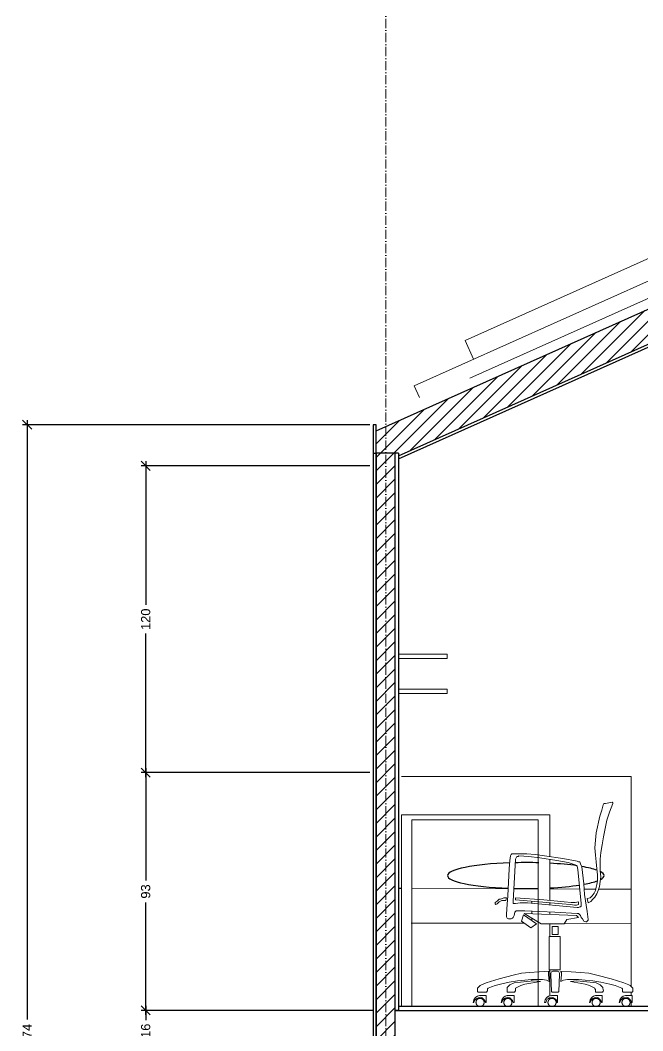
# Model space of a CAD drawing. Header units: centimetres. Extents: x 1059 to 7420, y -439 to 4439.
# Drawn here: x 1428.1 to 1671.6, y -30.4 to 364.9 of the extents above; entities that cross this region are included whole.
import ezdxf

# ---------------------------------------------------------------- set-up
doc = ezdxf.new("R2010")
doc.units = ezdxf.units.CM
doc.header["$MEASUREMENT"] = 0
doc.linetypes.add('ACAD_ISO10W100', pattern=[18, 12, -3, 0, -3])
doc.layers.add('ARREDI', color=8, linetype='Continuous', lineweight=18)
doc.layers.add('CAMPITURE', color=7, linetype='Continuous', lineweight=25)
doc.layers.add('quote nuove', color=2, linetype='Continuous')
doc.layers.add('STRUTTURA', color=1, linetype='Continuous')
doc.layers.get('0').off()
doc.styles.add('ARIAL', font='Arial.ttf')
doc.dimstyles.new('TICK_36', dxfattribs={"dimtxt": 3.6, "dimasz": 3.6, "dimexe": 1.8, "dimexo": 1.2, "dimgap": 1.8, "dimtad": 0, "dimdec": 0, "dimzin": 0, "dimdsep": 46, "dimtxsty": 'ARIAL', "dimblk": 'OBLIQUE', "dimcen": 1.8, "dimdle": 1.8, "dimclrd": 256, "dimclrt": 256, "dimadec": 0, "dimazin": 0, "dimtfac": 1, "dimtdec": 0, "dimtmove": 1, "dimatfit": 3, "dimldrblk": 'OPEN90', "dimfxl": 1, "dimtfill": 1, "dimtolj": 1, "dimtzin": 0, "dimarcsym": 0})
pattern_1 = [(45, (-1129.0323, -3748.747), (-2.6516504, 2.6516504), [])]

# ---------------------------------------------------------------- blocks, each defined once
blk = doc.blocks.new('_Oblique')
at = {"color": 0, "linetype": 'ByBlock', "lineweight": -2}
blk.add_line((-0.5, -0.5), (0.5, 0.5), dxfattribs=at)
blk = doc.blocks.new('*D312')
at = {"layer": 'quote nuove', "linetype": 'ByBlock', "lineweight": -2, "transparency": 16777216}
for p, q in [((1477.2, 72.35), (1477.2, 28.41)), ((1477.2, -24.24), (1477.2, 19.7))]:
    blk.add_line(p, q, dxfattribs=at)
at = {"layer": 'quote nuove', "color": 0, "linetype": 'ByBlock', "lineweight": -2, "transparency": 16777216}
for p, q in [((1564.9, 70.55), (1475.4, 70.55)), ((1566.1, -22.44), (1475.4, -22.44))]:
    blk.add_line(p, q, dxfattribs=at)
at = {"layer": 'quote nuove', "linetype": 'ByBlock', "lineweight": -2, "transparency": 16777216, "xscale": 3.6, "yscale": 3.6, "zscale": 3.6}
for p, rotation in [((1477.2, 70.55), 90), ((1477.2, -22.44), 270)]:
    blk.add_blockref('_Oblique', p, dxfattribs=dict(at, rotation=rotation))
at = {"layer": 'quote nuove', "linetype": 'ByBlock', "transparency": 16777216, "insert": (1477.2, 24.05), "char_height": 3.6, "attachment_point": 5, "rotation": 90, "style": 'ARIAL', "bg_fill": 3, "box_fill_scale": 1.25, "bg_fill_color": 256, "bg_fill_true_color": 13158600, "bg_fill_transparency": 0}
blk.add_mtext('\\A1;93', dxfattribs=at)
blk = doc.blocks.new('_Open90')
at = {"color": 0, "linetype": 'ByBlock', "lineweight": -2}
for p, q in [((0, 0), (-1, 0)), ((-0.5, 0.5), (0, 0)), ((0, 0), (-0.5, -0.5))]:
    blk.add_line(p, q, dxfattribs=at)
blk = doc.blocks.new('*D313')
at = {"layer": 'quote nuove', "color": 0, "linetype": 'ByBlock', "lineweight": -2, "transparency": 16777216}
for p, q in [((1564.9, 190.55), (1475.4, 190.55)), ((1564.9, 70.55), (1475.4, 70.55))]:
    blk.add_line(p, q, dxfattribs=at)
at = {"layer": 'quote nuove', "linetype": 'ByBlock', "lineweight": -2, "transparency": 16777216}
for p, q in [((1477.2, 192.35), (1477.2, 136.15)), ((1477.2, 68.75), (1477.2, 124.94))]:
    blk.add_line(p, q, dxfattribs=at)
at = {"layer": 'quote nuove', "linetype": 'ByBlock', "lineweight": -2, "transparency": 16777216, "xscale": 3.6, "yscale": 3.6, "zscale": 3.6}
for p, rotation in [((1477.2, 190.55), 90), ((1477.2, 70.55), 270)]:
    blk.add_blockref('_Oblique', p, dxfattribs=dict(at, rotation=rotation))
at = {"layer": 'quote nuove', "linetype": 'ByBlock', "transparency": 16777216, "insert": (1477.2, 130.55), "char_height": 3.6, "attachment_point": 5, "rotation": 90, "style": 'ARIAL', "bg_fill": 3, "box_fill_scale": 1.25, "bg_fill_color": 256, "bg_fill_true_color": 13158600, "bg_fill_transparency": 0}
blk.add_mtext('\\A1;120', dxfattribs=at)
blk = doc.blocks.new('*D322')
at = {"layer": 'quote nuove', "color": 0, "linetype": 'ByBlock', "lineweight": -2, "transparency": 16777216}
for p, q in [((1564.9, 206.65), (1429.01, 206.65)), ((1564.9, -270.46), (1429.01, -270.46))]:
    blk.add_line(p, q, dxfattribs=at)
at = {"layer": 'quote nuove', "linetype": 'ByBlock', "lineweight": -2, "transparency": 16777216}
for p, q in [((1430.81, 208.45), (1430.81, -26.06)), ((1430.81, -272.26), (1430.81, -37.76))]:
    blk.add_line(p, q, dxfattribs=at)
at = {"layer": 'quote nuove', "linetype": 'ByBlock', "lineweight": -2, "transparency": 16777216, "xscale": 3.6, "yscale": 3.6, "zscale": 3.6}
for p, rotation in [((1430.81, 206.65), 90), ((1430.81, -270.46), 270)]:
    blk.add_blockref('_Oblique', p, dxfattribs=dict(at, rotation=rotation))
at = {"layer": 'quote nuove', "linetype": 'ByBlock', "transparency": 16777216, "insert": (1430.81, -31.91), "char_height": 3.6, "attachment_point": 5, "rotation": 90, "style": 'ARIAL', "bg_fill": 3, "box_fill_scale": 1.25, "bg_fill_color": 256, "bg_fill_true_color": 13158600, "bg_fill_transparency": 0}
blk.add_mtext('\\A1;474', dxfattribs=at)
blk = doc.blocks.new('*D317')
at = {"layer": 'quote nuove', "color": 0, "lineweight": -2, "transparency": 16777216}
for p, q in [((1476, -22.44), (1475.4, -22.44)), ((1476, -38.44), (1475.4, -38.44))]:
    blk.add_line(p, q, dxfattribs=at)
at = {"layer": 'quote nuove', "lineweight": -2, "transparency": 16777216}
for p, q in [((1477.2, -20.64), (1477.2, -26.23)), ((1477.2, -40.24), (1477.2, -34.65))]:
    blk.add_line(p, q, dxfattribs=at)
at = {"layer": 'quote nuove', "lineweight": -2, "transparency": 16777216, "xscale": 3.6, "yscale": 3.6, "zscale": 3.6}
for p, rotation in [((1477.2, -22.44), 90), ((1477.2, -38.44), 270)]:
    blk.add_blockref('_Oblique', p, dxfattribs=dict(at, rotation=rotation))
at = {"layer": 'quote nuove', "transparency": 16777216, "insert": (1477.2, -30.44), "char_height": 3.6, "attachment_point": 5, "rotation": 90, "style": 'ARIAL', "bg_fill": 3, "box_fill_scale": 1.25, "bg_fill_color": 256, "bg_fill_true_color": 13158600, "bg_fill_transparency": 0}
blk.add_mtext('\\A1;16', dxfattribs=at)

msp = doc.modelspace()

# ---------------------------------------------------------------- hatches: boundary and pattern name
at = {"layer": 'CAMPITURE'}
h = msp.add_hatch(dxfattribs=at)
h.set_pattern_fill('ANSI31', color=0, scale=30)
h.set_pattern_definition(pattern_1)
h.paths.add_polyline_path([(1884.03, 345.95), (1567.3, 204.23), (1567.3, 195.55), (1574.8, 195.55), (1576, 195.55), (1576, 194.43), (1879.2, 330.1), (1879.2, 330.55), (1880.2, 330.55), (1880.2, 330.42), (1887.7, 330.42), (1888.7, 330.42), (1888.7, 330.09), (2186.7, 194.41), (2186.7, 195.55), (2187.9, 195.55), (2187.9, 204.23), (2187.9, 207.6)])
h.paths.add_polyline_path([(2195.4, 203.69), (2187.9, 203.69), (2187.9, -270.46), (2195.4, -270.46)])
h = msp.add_hatch(dxfattribs=at)
h.set_pattern_fill('ANSI31', color=0, scale=30)
h.set_pattern_definition(pattern_1)
h.paths.add_polyline_path([(1574.8, 195.55), (1567.3, 195.55), (1567.3, -270.67), (1574.8, -270.67), (1574.8, -22.45), (1574.8, -22.45)])

# ---------------------------------------------------------------- linework, layer by layer
at = {"layer": 'ARREDI'}
for p, q in [((1595.09, 116.88), (1576, 116.88)), ((1576, 115.21), (1595.09, 115.21)), ((1595.09, 115.21), (1595.09, 116.88)), ((1595.09, 103.22), (1576, 103.22)), ((1595.09, 101.55), (1595.09, 103.22)), ((1576, 101.55), (1595.09, 101.55)), ((1577.2, 54.05), (1635.2, 54.05)), ((1628.2, 52.04), (1581.3, 52.04)), ((1581.3, 52.04), (1581.3, -20.95)), ((1628.2, 52.04), (1630.01, 52.04)), ((1630.01, 52.04), (1630.01, 52.04)), ((1630.01, 52.04), (1630.75, 52.04)), ((1630.75, 52.04), (1630.75, -20.95)), ((1628.2, 19.51), (1628.2, 20.2)), ((1628.2, 15.31), (1628.2, 16.36)), ((1628.2, 12.67), (1628.2, 13.64)), ((1628.2, -10.93), (1628.2, -10.33)), ((1635.2, -20.95), (1628.2, -20.95))]:
    msp.add_line(p, q, dxfattribs=at)
at = {"layer": 'ARREDI', "lineweight": 0}
for p, q in [((1667.1, 69.05), (1577.2, 69.05)), ((1667.1, -13.18), (1667.1, 69.05)), ((1654.83, 53.48), (1655.63, 55.87)), ((1655.63, 55.87), (1656.16, 57.99)), ((1656.16, 57.99), (1656.43, 58.53)), ((1656.43, 58.53), (1656.96, 58.53)), ((1656.96, 58.53), (1658.29, 58.79)), ((1658.29, 58.79), (1659.61, 59.06)), ((1659.88, 58.53), (1658.55, 55.07)), ((1659.61, 59.06), (1659.88, 58.79)), ((1659.88, 58.79), (1659.88, 58.53)), ((1653.36, 47.02), (1654.83, 53.48)), ((1657.49, 51.89), (1656.28, 45.43)), ((1658.55, 55.07), (1657.49, 51.89)), ((1652.83, 41.18), (1653.1, 44.1)), ((1653.1, 44.1), (1653.36, 47.02)), ((1656.28, 45.43), (1655.75, 42.24)), ((1653.1, 38.26), (1652.83, 41.18)), ((1655.75, 42.24), (1655.22, 39.32)), ((1619.65, 36.13), (1619.38, 32.95)), ((1619.91, 37.99), (1619.65, 36.13)), ((1620.18, 38.52), (1619.91, 37.99)), ((1620.44, 38.79), (1620.18, 38.52)), ((1621.51, 38.79), (1620.44, 38.79)), ((1620.97, 20.2), (1621.77, 36.66)), ((1623.63, 38.79), (1621.51, 38.79)), ((1621.77, 36.66), (1622.04, 37.2)), ((1622.04, 37.2), (1622.3, 37.73)), ((1622.3, 37.73), (1622.83, 37.73)), ((1622.83, 37.73), (1623.1, 37.99)), ((1623.1, 37.99), (1627.08, 37.73)), ((1626.28, 38.79), (1623.63, 38.79)), ((1629.47, 38.52), (1626.28, 38.79)), ((1627.08, 37.73), (1631.33, 37.2)), ((1633.19, 37.99), (1629.47, 38.52)), ((1631.33, 37.2), (1637.97, 36.13)), ((1640.35, 36.93), (1633.19, 37.99)), ((1637.97, 36.13), (1642.48, 35.34)), ((1645.93, 35.87), (1640.35, 36.93)), ((1646.46, 35.6), (1645.93, 35.87)), ((1646.99, 35.6), (1646.46, 35.6)), ((1647.26, 34.81), (1646.99, 35.6)), ((1653.36, 35.6), (1653.1, 38.26)), ((1653.63, 32.95), (1653.36, 35.6)), ((1655.22, 39.32), (1654.96, 36.66)), ((1654.96, 36.66), (1654.96, 32.15)), ((1619.38, 32.95), (1618.85, 22.33)), ((1642.48, 35.34), (1645.13, 34.54)), ((1645.13, 34.54), (1645.66, 34.27)), ((1645.66, 34.27), (1645.93, 34.01)), ((1645.93, 34.01), (1646.2, 32.68)), ((1646.2, 32.68), (1647.52, 19.41)), ((1646.2, 32.68), (1646.2, 32.68)), ((1647.79, 33.74), (1647.26, 34.81)), ((1648.58, 27.11), (1647.79, 33.74)), ((1653.89, 30.56), (1653.63, 32.95)), ((1654.96, 32.15), (1655.22, 29.76)), ((1653.63, 26.84), (1653.89, 28.17)), ((1653.89, 28.17), (1653.89, 30.56)), ((1654.96, 27.9), (1654.69, 26.04)), ((1655.22, 29.76), (1654.96, 27.9)), ((1648.85, 22.86), (1648.58, 27.11)), ((1652.57, 23.39), (1653.1, 24.45)), ((1653.1, 24.45), (1653.36, 25.78)), ((1653.36, 25.78), (1653.63, 26.84)), ((1654.16, 24.45), (1653.63, 23.12)), ((1654.69, 26.04), (1654.16, 24.45)), ((1613.81, 19.7), (1614.6, 20.23)), ((1614.6, 20.23), (1615.4, 21.03)), ((1615.4, 19.96), (1614.6, 19.17)), ((1615.4, 21.03), (1615.93, 21.03)), ((1616.46, 20.49), (1615.4, 19.96)), ((1615.93, 21.03), (1616.73, 21.29)), ((1618.05, 20.49), (1616.46, 20.49)), ((1616.73, 21.29), (1617.26, 21.56)), ((1617.26, 21.56), (1618.32, 21.56)), ((1618.32, 21.56), (1618.05, 20.49)), ((1618.05, 20.49), (1618.05, 20.49)), ((1618.85, 22.33), (1618.58, 19.14)), ((1620.97, 19.67), (1620.97, 20.2)), ((1621.77, 21.56), (1632.92, 20.76)), ((1621.77, 20.76), (1621.77, 21.56)), ((1640.09, 19.17), (1621.77, 20.76)), ((1632.92, 20.76), (1640.89, 19.96)), ((1640.89, 19.96), (1643.54, 19.7)), ((1645.13, 19.7), (1646.46, 19.96)), ((1646.46, 19.96), (1646.46, 18.9)), ((1649.91, 16.22), (1648.85, 22.86)), ((1648.85, 22.86), (1648.85, 22.86)), ((1649.91, 21.27), (1650.97, 21.53)), ((1650.18, 19.67), (1649.91, 21.27)), ((1651.24, 20.2), (1650.18, 19.67)), ((1650.97, 21.53), (1651.77, 22.33)), ((1650.97, 21.53), (1650.97, 21.53)), ((1652.04, 21), (1651.24, 20.2)), ((1651.77, 22.33), (1652.57, 23.39)), ((1652.83, 21.8), (1652.04, 21)), ((1653.63, 23.12), (1652.83, 21.8)), ((1613.81, 19.43), (1613.81, 19.7)), ((1613.81, 19.17), (1613.81, 19.43)), ((1614.07, 18.9), (1613.81, 19.17)), ((1614.6, 19.17), (1614.07, 18.9)), ((1618.58, 19.14), (1618.32, 15.16)), ((1620.97, 19.41), (1620.97, 19.67)), ((1621.24, 19.41), (1620.97, 19.41)), ((1621.77, 19.41), (1621.24, 19.41)), ((1621.24, 14.63), (1621.51, 15.96)), ((1621.51, 15.96), (1621.77, 16.22)), ((1623.63, 19.67), (1621.77, 19.41)), ((1621.77, 16.22), (1622.04, 16.49)), ((1622.04, 16.49), (1622.57, 16.49)), ((1622.57, 16.49), (1623.36, 16.49)), ((1623.36, 16.49), (1625.49, 16.49)), ((1624.69, 19.67), (1623.63, 19.67)), ((1626.55, 19.67), (1624.69, 19.67)), ((1625.49, 16.49), (1637.17, 15.96)), ((1645.93, 17.81), (1626.55, 19.67)), ((1637.17, 15.96), (1645.93, 15.43)), ((1643.28, 18.9), (1640.09, 19.17)), ((1644.87, 18.64), (1643.28, 18.9)), ((1643.54, 19.7), (1645.13, 19.7)), ((1645.66, 18.64), (1644.87, 18.64)), ((1646.46, 18.9), (1645.66, 18.64)), ((1646.46, 17.81), (1645.93, 17.81)), ((1646.99, 18.08), (1646.46, 17.81)), ((1647.26, 18.08), (1646.99, 18.08)), ((1647.52, 18.35), (1647.26, 18.08)), ((1647.52, 19.41), (1647.52, 18.88)), ((1647.52, 18.88), (1647.52, 18.35)), ((1650.18, 13.04), (1649.91, 16.22)), ((1618.32, 15.16), (1618.32, 14.1)), ((1618.32, 14.1), (1618.58, 13.57)), ((1618.58, 13.57), (1619.12, 13.3)), ((1619.12, 13.3), (1619.65, 13.3)), ((1619.65, 13.3), (1620.18, 13.3)), ((1620.18, 13.3), (1620.71, 13.57)), ((1620.71, 13.57), (1620.97, 13.83)), ((1620.97, 13.83), (1621.24, 14.63)), ((1624.16, 12.5), (1624.96, 14.89)), ((1627.88, 9.85), (1624.16, 12.5)), ((1624.96, 14.89), (1630, 11.44)), ((1624.96, 14.89), (1624.96, 14.89)), ((1625.22, 15.43), (1645.66, 14.63)), ((1631.86, 11.44), (1625.22, 15.43)), ((1641.95, 13.04), (1640.89, 11.44)), ((1646.46, 13.83), (1641.95, 13.04)), ((1645.66, 14.63), (1646.46, 13.83)), ((1645.93, 15.43), (1646.46, 15.43)), ((1646.46, 15.43), (1646.73, 15.16)), ((1646.46, 13.83), (1646.46, 13.83)), ((1646.73, 15.16), (1646.99, 14.89)), ((1646.99, 14.89), (1647.26, 14.63)), ((1647.26, 14.63), (1647.52, 13.83)), ((1647.52, 13.83), (1648.05, 13.3)), ((1648.05, 13.3), (1648.58, 12.5)), ((1648.58, 12.5), (1649.38, 12.24)), ((1649.38, 12.24), (1649.65, 12.24)), ((1649.65, 12.24), (1649.91, 12.5)), ((1649.91, 12.5), (1650.18, 12.77)), ((1650.18, 12.77), (1650.18, 13.04)), ((1625.35, 11.66), (1581.01, 11.66)), ((1630, 11.44), (1627.88, 9.85)), ((1640.89, 11.44), (1631.86, 11.44)), ((1638.5, 10.38), (1636.11, 10.38)), ((1636.11, 10.38), (1636.11, 7.2)), ((1638.5, 7.2), (1638.5, 10.38)), ((1638.5, 10.38), (1638.5, 10.38)), ((1640.89, 11.44), (1667.1, 11.66)), ((1635.05, 6.4), (1635.05, -6.61)), ((1639.29, 6.4), (1635.05, 6.4)), ((1636.11, 7.2), (1638.5, 7.2)), ((1639.29, -6.61), (1639.29, 6.4)), ((1624.16, -7.94), (1627.35, -7.67)), ((1627.35, -7.67), (1631.06, -7.41)), ((1631.06, -7.41), (1635.05, -7.14)), ((1635.05, -7.14), (1634.78, -7.41)), ((1634.78, -7.41), (1634.78, -7.67)), ((1634.78, -7.67), (1634.78, -8.47)), ((1635.05, -6.61), (1639.29, -6.61)), ((1635.58, -7.94), (1635.84, -7.41)), ((1635.84, -7.41), (1636.37, -7.14)), ((1636.37, -7.14), (1636.64, -7.14)), ((1636.64, -7.14), (1637.17, -7.14)), ((1637.17, -7.14), (1637.97, -7.14)), ((1637.17, -7.14), (1637.17, -7.14)), ((1637.97, -7.14), (1638.23, -7.14)), ((1638.23, -7.14), (1638.76, -7.41)), ((1638.76, -7.41), (1639.03, -7.94)), ((1643.54, -7.41), (1639.56, -7.14)), ((1639.56, -7.14), (1639.56, -7.41)), ((1639.56, -7.41), (1639.82, -7.67)), ((1639.82, -7.67), (1639.82, -8.47)), ((1647.26, -7.67), (1643.54, -7.41)), ((1650.44, -7.94), (1647.26, -7.67)), ((1608.5, -12.45), (1610.35, -11.65)), ((1610.35, -11.65), (1615.4, -10.06)), ((1615.4, -10.06), (1620.97, -8.73)), ((1619.38, -11.39), (1615.93, -12.19)), ((1622.57, -10.86), (1619.38, -11.39)), ((1619.65, -12.45), (1621.24, -11.65)), ((1620.97, -8.73), (1624.16, -7.94)), ((1621.24, -11.65), (1626.28, -11.12)), ((1625.49, -10.59), (1622.57, -10.86)), ((1628.14, -10.33), (1625.49, -10.59)), ((1631.59, -11.12), (1625.49, -12.19)), ((1626.28, -11.12), (1628.94, -10.86)), ((1630.27, -10.33), (1628.14, -10.33)), ((1628.94, -10.86), (1631.59, -11.12)), ((1632.39, -10.33), (1630.27, -10.33)), ((1631.59, -11.12), (1631.59, -11.12)), ((1633.98, -10.59), (1632.39, -10.33)), ((1635.05, -11.12), (1633.98, -10.59)), ((1634.78, -8.47), (1635.05, -11.12)), ((1635.05, -11.12), (1635.05, -11.12)), ((1635.58, -8.47), (1635.58, -7.94)), ((1635.84, -15.11), (1635.58, -8.47)), ((1639.03, -8.47), (1638.76, -15.11)), ((1639.03, -7.94), (1639.03, -8.47)), ((1639.82, -8.47), (1639.56, -11.12)), ((1639.56, -11.12), (1640.62, -10.59)), ((1639.56, -11.12), (1639.56, -11.12)), ((1640.62, -10.59), (1642.21, -10.33)), ((1642.21, -10.33), (1644.34, -10.33)), ((1645.66, -10.86), (1643.28, -11.12)), ((1643.28, -11.12), (1649.12, -12.19)), ((1643.28, -11.12), (1643.28, -11.12)), ((1644.34, -10.33), (1646.46, -10.33)), ((1648.58, -11.12), (1645.66, -10.86)), ((1646.46, -10.33), (1649.12, -10.59)), ((1653.36, -11.65), (1648.58, -11.12)), ((1649.12, -10.59), (1652.04, -10.86)), ((1653.63, -8.73), (1650.44, -7.94)), ((1652.04, -10.86), (1655.22, -11.39)), ((1654.96, -12.45), (1653.36, -11.65)), ((1659.2, -10.06), (1653.63, -8.73)), ((1655.22, -11.39), (1658.67, -12.19)), ((1664.25, -11.65), (1659.2, -10.06)), ((1666.11, -12.45), (1664.25, -11.65)), ((1606.9, -13.78), (1607.17, -13.51)), ((1606.9, -14.84), (1606.9, -13.78)), ((1606.9, -15.11), (1606.9, -14.84)), ((1607.17, -15.37), (1606.9, -15.11)), ((1607.17, -13.51), (1607.43, -13.25)), ((1607.43, -15.37), (1607.17, -15.37)), ((1607.43, -13.25), (1607.97, -12.72)), ((1607.7, -15.37), (1607.43, -15.37)), ((1610.09, -15.37), (1607.7, -15.37)), ((1607.97, -12.72), (1608.5, -12.45)), ((1610.62, -15.37), (1610.09, -15.37)), ((1610.89, -14.84), (1610.62, -15.11)), ((1610.62, -15.11), (1610.62, -15.37)), ((1611.15, -13.78), (1610.89, -14.04)), ((1610.89, -14.04), (1610.89, -14.31)), ((1610.89, -14.31), (1610.89, -14.84)), ((1612.48, -13.25), (1611.15, -13.78)), ((1613.81, -12.72), (1612.48, -13.25)), ((1615.93, -12.19), (1613.81, -12.72)), ((1618.58, -13.51), (1618.85, -13.25)), ((1618.58, -13.78), (1618.58, -13.51)), ((1618.58, -14.84), (1618.58, -13.78)), ((1618.58, -15.11), (1618.58, -14.84)), ((1618.58, -15.37), (1618.58, -15.11)), ((1618.85, -15.37), (1618.58, -15.37)), ((1618.85, -13.25), (1619.65, -12.45)), ((1619.12, -15.37), (1618.85, -15.37)), ((1620.97, -15.37), (1619.12, -15.37)), ((1621.51, -15.37), (1620.97, -15.37)), ((1621.77, -14.84), (1621.51, -15.11)), ((1621.51, -15.11), (1621.51, -15.37)), ((1622.83, -13.25), (1621.77, -13.78)), ((1621.77, -13.78), (1621.77, -14.04)), ((1621.77, -14.04), (1621.77, -14.31)), ((1621.77, -14.31), (1621.77, -14.84)), ((1623.89, -12.72), (1622.83, -13.25)), ((1625.49, -12.19), (1623.89, -12.72)), ((1636.11, -15.37), (1635.84, -15.11)), ((1637.17, -15.37), (1636.11, -15.37)), ((1638.23, -15.37), (1637.17, -15.37)), ((1638.5, -15.37), (1638.23, -15.37)), ((1638.76, -15.11), (1638.5, -15.37)), ((1649.12, -12.19), (1650.71, -12.72)), ((1650.71, -12.72), (1651.77, -13.25)), ((1651.77, -13.25), (1652.83, -13.78)), ((1652.83, -13.78), (1652.83, -14.04)), ((1652.83, -14.04), (1653.1, -14.31)), ((1653.1, -14.31), (1653.1, -14.84)), ((1653.1, -14.84), (1653.1, -15.11)), ((1653.1, -15.11), (1653.1, -15.37)), ((1653.1, -15.37), (1653.63, -15.37)), ((1653.63, -15.37), (1655.49, -15.37)), ((1655.75, -13.25), (1654.96, -12.45)), ((1655.49, -15.37), (1655.75, -15.37)), ((1656.02, -13.51), (1655.75, -13.25)), ((1655.75, -15.37), (1656.02, -15.37)), ((1656.02, -13.78), (1656.02, -13.51)), ((1656.28, -14.84), (1656.02, -13.78)), ((1656.02, -15.11), (1656.28, -14.84)), ((1656.02, -15.37), (1656.02, -15.11)), ((1658.67, -12.19), (1660.8, -12.72)), ((1660.8, -12.72), (1662.12, -13.25)), ((1662.12, -13.25), (1663.45, -13.78)), ((1663.45, -13.78), (1663.72, -14.04)), ((1663.72, -14.04), (1663.72, -14.31)), ((1663.72, -14.31), (1663.72, -14.84)), ((1663.72, -14.84), (1663.72, -15.11)), ((1663.72, -15.11), (1663.98, -15.37)), ((1663.98, -15.37), (1664.51, -15.37)), ((1664.51, -15.37), (1666.9, -15.37)), ((1666.64, -12.72), (1666.11, -12.45)), ((1667.17, -13.25), (1666.64, -12.72)), ((1666.9, -15.37), (1667.17, -15.37)), ((1667.1, -16.7), (1667.1, -15.37)), ((1667.43, -13.51), (1667.17, -13.25)), ((1667.17, -15.37), (1667.43, -15.37)), ((1667.7, -13.78), (1667.43, -13.51)), ((1667.43, -15.37), (1667.7, -15.11)), ((1667.7, -14.84), (1667.7, -13.78)), ((1667.7, -15.11), (1667.7, -14.84)), ((1605.58, -18.29), (1605.31, -19.35)), ((1605.31, -19.35), (1605.58, -19.35)), ((1605.31, -19.35), (1605.31, -19.35)), ((1606.11, -17.5), (1605.58, -18.29)), ((1605.58, -19.35), (1605.84, -18.56)), ((1605.84, -18.56), (1606.37, -18.03)), ((1606.37, -17.23), (1606.11, -17.5)), ((1606.9, -16.96), (1606.37, -17.23)), ((1606.37, -18.03), (1606.64, -17.76)), ((1606.37, -19.35), (1606.38, -19.25)), ((1606.38, -19.45), (1606.37, -19.35)), ((1606.38, -19.25), (1606.39, -19.15)), ((1606.39, -19.56), (1606.38, -19.45)), ((1606.39, -19.15), (1606.4, -19.05)), ((1606.4, -19.66), (1606.39, -19.56)), ((1606.4, -19.05), (1606.42, -18.95)), ((1606.42, -19.75), (1606.4, -19.66)), ((1606.42, -18.95), (1606.45, -18.86)), ((1606.45, -19.85), (1606.42, -19.75)), ((1606.45, -18.86), (1606.49, -18.76)), ((1606.49, -18.76), (1606.53, -18.67)), ((1606.53, -18.67), (1606.57, -18.58)), ((1606.57, -18.58), (1606.63, -18.49)), ((1606.63, -18.49), (1606.68, -18.41)), ((1606.64, -17.76), (1607.17, -17.5)), ((1606.68, -18.41), (1606.75, -18.33)), ((1606.75, -18.33), (1606.81, -18.25)), ((1606.81, -18.25), (1606.88, -18.18)), ((1606.88, -18.18), (1606.96, -18.12)), ((1607.7, -16.7), (1606.9, -16.96)), ((1606.96, -18.12), (1607.04, -18.06)), ((1607.04, -18.06), (1607.13, -18)), ((1607.13, -18), (1607.21, -17.95)), ((1607.17, -17.5), (1607.43, -17.5)), ((1607.21, -17.95), (1607.3, -17.9)), ((1607.3, -17.9), (1607.4, -17.87)), ((1607.4, -17.87), (1607.49, -17.83)), ((1607.43, -17.5), (1607.97, -17.23)), ((1607.49, -17.83), (1607.59, -17.81)), ((1607.59, -17.81), (1607.69, -17.78)), ((1607.69, -17.78), (1607.79, -17.77)), ((1610.35, -16.7), (1607.7, -16.7)), ((1607.79, -17.77), (1607.89, -17.76)), ((1607.89, -17.76), (1607.99, -17.76)), ((1607.97, -17.23), (1608.76, -17.5)), ((1607.99, -17.76), (1608.09, -17.77)), ((1608.09, -17.77), (1608.19, -17.78)), ((1608.19, -17.78), (1608.29, -17.79)), ((1608.29, -17.79), (1608.39, -17.82)), ((1608.39, -17.82), (1608.49, -17.85)), ((1608.49, -17.85), (1608.58, -17.88)), ((1608.58, -17.88), (1608.67, -17.93)), ((1608.67, -17.93), (1608.76, -17.97)), ((1608.76, -17.5), (1609.29, -18.03)), ((1608.76, -17.97), (1608.85, -18.03)), ((1608.85, -18.03), (1608.93, -18.09)), ((1608.93, -18.09), (1609.01, -18.15)), ((1609.01, -18.15), (1609.08, -18.22)), ((1609.08, -18.22), (1609.15, -18.29)), ((1609.15, -18.29), (1609.22, -18.37)), ((1609.22, -18.37), (1609.28, -18.45)), ((1609.28, -18.45), (1609.33, -18.54)), ((1609.29, -18.03), (1609.82, -18.56)), ((1609.33, -18.54), (1609.38, -18.62)), ((1609.38, -18.62), (1609.42, -18.71)), ((1609.42, -18.71), (1609.46, -18.81)), ((1609.46, -18.81), (1609.49, -18.9)), ((1609.49, -18.9), (1609.52, -19)), ((1609.52, -19.7), (1609.49, -19.8)), ((1609.52, -19), (1609.54, -19.1)), ((1609.54, -19.61), (1609.52, -19.7)), ((1609.54, -19.1), (1609.55, -19.2)), ((1609.55, -19.51), (1609.54, -19.61)), ((1609.55, -19.2), (1609.56, -19.3)), ((1609.56, -19.4), (1609.55, -19.51)), ((1609.56, -19.3), (1609.56, -19.4)), ((1609.82, -18.56), (1610.09, -19.35)), ((1610.09, -19.35), (1610.35, -19.35)), ((1610.35, -19.35), (1610.35, -16.7)), ((1616.46, -18.29), (1616.2, -19.35)), ((1616.2, -19.35), (1616.46, -19.35)), ((1616.2, -19.35), (1616.2, -19.35)), ((1616.99, -17.5), (1616.46, -18.29)), ((1616.46, -19.35), (1616.73, -18.56)), ((1616.73, -18.56), (1617.26, -18.03)), ((1617.26, -17.23), (1616.99, -17.5)), ((1617.79, -16.96), (1617.26, -17.23)), ((1617.26, -18.03), (1617.52, -17.76)), ((1617.26, -19.25), (1617.27, -19.15)), ((1617.26, -19.35), (1617.26, -19.25)), ((1617.26, -19.45), (1617.26, -19.35)), ((1617.27, -19.56), (1617.26, -19.45)), ((1617.27, -19.15), (1617.29, -19.05)), ((1617.29, -19.66), (1617.27, -19.56)), ((1617.29, -19.05), (1617.31, -18.95)), ((1617.31, -19.75), (1617.29, -19.66)), ((1617.31, -18.95), (1617.34, -18.86)), ((1617.34, -19.85), (1617.31, -19.75)), ((1617.34, -18.86), (1617.37, -18.76)), ((1617.37, -18.76), (1617.41, -18.67)), ((1617.41, -18.67), (1617.46, -18.58)), ((1617.46, -18.58), (1617.51, -18.49)), ((1617.51, -18.49), (1617.57, -18.41)), ((1617.52, -17.76), (1618.05, -17.5)), ((1617.57, -18.41), (1617.63, -18.33)), ((1617.63, -18.33), (1617.7, -18.25)), ((1617.7, -18.25), (1617.77, -18.18)), ((1617.77, -18.18), (1617.85, -18.12)), ((1618.58, -16.7), (1617.79, -16.96)), ((1617.85, -18.12), (1617.93, -18.06)), ((1617.93, -18.06), (1618.01, -18)), ((1618.01, -18), (1618.1, -17.95)), ((1618.05, -17.5), (1618.32, -17.5)), ((1618.1, -17.95), (1618.19, -17.9)), ((1618.19, -17.9), (1618.28, -17.87)), ((1618.28, -17.87), (1618.38, -17.83)), ((1618.32, -17.5), (1618.85, -17.23)), ((1618.38, -17.83), (1618.47, -17.81)), ((1618.47, -17.81), (1618.57, -17.78)), ((1618.57, -17.78), (1618.67, -17.77)), ((1621.24, -16.7), (1618.58, -16.7)), ((1618.67, -17.77), (1618.77, -17.76)), ((1618.77, -17.76), (1618.88, -17.76)), ((1618.85, -17.23), (1619.65, -17.5)), ((1618.88, -17.76), (1618.98, -17.77)), ((1618.98, -17.77), (1619.08, -17.78)), ((1619.08, -17.78), (1619.18, -17.79)), ((1619.18, -17.79), (1619.27, -17.82)), ((1619.27, -17.82), (1619.37, -17.85)), ((1619.37, -17.85), (1619.47, -17.88)), ((1619.47, -17.88), (1619.56, -17.93)), ((1619.56, -17.93), (1619.65, -17.97)), ((1619.65, -17.5), (1620.18, -18.03)), ((1619.65, -17.97), (1619.73, -18.03)), ((1619.73, -18.03), (1619.82, -18.09)), ((1619.82, -18.09), (1619.89, -18.15)), ((1619.89, -18.15), (1619.97, -18.22)), ((1619.97, -18.22), (1620.04, -18.29)), ((1620.04, -18.29), (1620.1, -18.37)), ((1620.1, -18.37), (1620.16, -18.45)), ((1620.16, -18.45), (1620.22, -18.54)), ((1620.18, -18.03), (1620.71, -18.56)), ((1620.22, -18.54), (1620.27, -18.62)), ((1620.27, -18.62), (1620.31, -18.71)), ((1620.31, -18.71), (1620.35, -18.81)), ((1620.35, -18.81), (1620.38, -18.9)), ((1620.38, -18.9), (1620.4, -19)), ((1620.4, -19.7), (1620.38, -19.8)), ((1620.4, -19), (1620.42, -19.1)), ((1620.42, -19.61), (1620.4, -19.7)), ((1620.42, -19.1), (1620.44, -19.2)), ((1620.44, -19.51), (1620.42, -19.61)), ((1620.44, -19.2), (1620.44, -19.3)), ((1620.44, -19.3), (1620.44, -19.4)), ((1620.44, -19.4), (1620.44, -19.51)), ((1620.71, -18.56), (1620.97, -19.35)), ((1620.97, -19.35), (1621.24, -19.35)), ((1621.24, -19.35), (1621.24, -16.7)), ((1633.45, -18.29), (1633.19, -19.35)), ((1633.19, -19.35), (1633.72, -19.35)), ((1633.19, -19.35), (1633.19, -19.35)), ((1633.98, -17.5), (1633.45, -18.29)), ((1633.72, -19.35), (1633.98, -18.56)), ((1634.25, -17.23), (1633.98, -17.5)), ((1633.98, -18.56), (1634.25, -18.03)), ((1634.78, -16.96), (1634.25, -17.23)), ((1634.25, -18.03), (1634.78, -17.76)), ((1634.51, -19.35), (1634.52, -19.25)), ((1634.52, -19.45), (1634.51, -19.35)), ((1634.52, -19.25), (1634.53, -19.15)), ((1634.53, -19.56), (1634.52, -19.45)), ((1634.53, -19.15), (1634.54, -19.05)), ((1634.54, -19.66), (1634.53, -19.56)), ((1634.54, -19.05), (1634.57, -18.95)), ((1634.57, -19.75), (1634.54, -19.66)), ((1634.57, -18.95), (1634.59, -18.86)), ((1634.59, -19.85), (1634.57, -19.75)), ((1634.59, -18.86), (1634.63, -18.76)), ((1634.63, -18.76), (1634.67, -18.67)), ((1634.67, -18.67), (1634.72, -18.58)), ((1634.72, -18.58), (1634.77, -18.49)), ((1634.77, -18.49), (1634.82, -18.41)), ((1635.84, -16.7), (1634.78, -16.96)), ((1634.78, -17.76), (1635.05, -17.5)), ((1634.82, -18.41), (1634.89, -18.33)), ((1634.89, -18.33), (1634.95, -18.25)), ((1634.95, -18.25), (1635.03, -18.18)), ((1635.03, -18.18), (1635.1, -18.12)), ((1635.05, -17.5), (1635.31, -17.5)), ((1635.1, -18.12), (1635.18, -18.06)), ((1635.18, -18.06), (1635.27, -18)), ((1635.27, -18), (1635.35, -17.95)), ((1635.31, -17.5), (1635.84, -17.23)), ((1635.35, -17.95), (1635.45, -17.9)), ((1635.45, -17.9), (1635.54, -17.87)), ((1635.54, -17.87), (1635.63, -17.83)), ((1635.63, -17.83), (1635.73, -17.81)), ((1635.73, -17.81), (1635.83, -17.78)), ((1635.83, -17.78), (1635.93, -17.77)), ((1638.23, -16.7), (1635.84, -16.7)), ((1635.84, -17.23), (1636.64, -17.5)), ((1635.93, -17.77), (1636.03, -17.76)), ((1636.03, -17.76), (1636.13, -17.76)), ((1636.13, -17.76), (1636.23, -17.77)), ((1636.23, -17.77), (1636.33, -17.78)), ((1636.33, -17.78), (1636.43, -17.79)), ((1636.43, -17.79), (1636.53, -17.82)), ((1636.53, -17.82), (1636.63, -17.85)), ((1636.63, -17.85), (1636.72, -17.88)), ((1636.64, -17.5), (1637.43, -18.03)), ((1636.72, -17.88), (1636.81, -17.93)), ((1636.81, -17.93), (1636.9, -17.97)), ((1636.9, -17.97), (1636.99, -18.03)), ((1636.99, -18.03), (1637.07, -18.09)), ((1637.07, -18.09), (1637.15, -18.15)), ((1637.15, -18.15), (1637.22, -18.22)), ((1637.22, -18.22), (1637.29, -18.29)), ((1637.29, -18.29), (1637.36, -18.37)), ((1637.36, -18.37), (1637.42, -18.45)), ((1637.42, -18.45), (1637.47, -18.54)), ((1637.43, -18.03), (1637.97, -18.56)), ((1637.47, -18.54), (1637.52, -18.62)), ((1637.52, -18.62), (1637.57, -18.71)), ((1637.57, -18.71), (1637.6, -18.81)), ((1637.6, -18.81), (1637.64, -18.9)), ((1637.64, -18.9), (1637.66, -19)), ((1637.66, -19.7), (1637.64, -19.8)), ((1637.66, -19), (1637.68, -19.1)), ((1637.68, -19.61), (1637.66, -19.7)), ((1637.68, -19.1), (1637.69, -19.2)), ((1637.69, -19.51), (1637.68, -19.61)), ((1637.69, -19.2), (1637.7, -19.3)), ((1637.7, -19.4), (1637.69, -19.51)), ((1637.7, -19.3), (1637.7, -19.4)), ((1637.97, -18.56), (1637.97, -19.35)), ((1637.97, -19.35), (1638.23, -19.35)), ((1638.23, -19.35), (1638.23, -16.7)), ((1650.97, -18.29), (1650.71, -19.35)), ((1650.71, -19.35), (1650.97, -19.35)), ((1650.71, -19.35), (1650.71, -19.35)), ((1651.51, -17.5), (1650.97, -18.29)), ((1650.97, -19.35), (1651.24, -18.56)), ((1651.24, -18.56), (1651.77, -18.03)), ((1651.77, -17.23), (1651.51, -17.5)), ((1652.3, -16.96), (1651.77, -17.23)), ((1651.77, -18.03), (1652.04, -17.76)), ((1651.77, -19.25), (1651.78, -19.15)), ((1651.77, -19.35), (1651.77, -19.25)), ((1651.77, -19.45), (1651.77, -19.35)), ((1651.78, -19.56), (1651.77, -19.45)), ((1651.78, -19.15), (1651.8, -19.05)), ((1651.8, -19.66), (1651.78, -19.56)), ((1651.8, -19.05), (1651.82, -18.95)), ((1651.82, -19.75), (1651.8, -19.66)), ((1651.82, -18.95), (1651.85, -18.86)), ((1651.85, -19.85), (1651.82, -19.75)), ((1651.85, -18.86), (1651.88, -18.76)), ((1651.88, -18.76), (1651.93, -18.67)), ((1651.93, -18.67), (1651.97, -18.58)), ((1651.97, -18.58), (1652.02, -18.49)), ((1652.02, -18.49), (1652.08, -18.41)), ((1652.04, -17.76), (1652.57, -17.5)), ((1652.08, -18.41), (1652.14, -18.33)), ((1652.14, -18.33), (1652.21, -18.25)), ((1652.21, -18.25), (1652.28, -18.18)), ((1652.28, -18.18), (1652.36, -18.12)), ((1653.1, -16.7), (1652.3, -16.96)), ((1652.36, -18.12), (1652.44, -18.06)), ((1652.44, -18.06), (1652.52, -18)), ((1652.52, -18), (1652.61, -17.95)), ((1652.57, -17.5), (1652.83, -17.5)), ((1652.61, -17.95), (1652.7, -17.9)), ((1652.7, -17.9), (1652.8, -17.87)), ((1652.8, -17.87), (1652.89, -17.83)), ((1652.83, -17.5), (1653.36, -17.23)), ((1652.89, -17.83), (1652.99, -17.81)), ((1652.99, -17.81), (1653.09, -17.78)), ((1653.09, -17.78), (1653.19, -17.77)), ((1655.75, -16.7), (1653.1, -16.7)), ((1653.19, -17.77), (1653.29, -17.76)), ((1653.29, -17.76), (1653.39, -17.76)), ((1653.36, -17.23), (1654.16, -17.5)), ((1653.39, -17.76), (1653.49, -17.77)), ((1653.49, -17.77), (1653.59, -17.78)), ((1653.59, -17.78), (1653.69, -17.79)), ((1653.69, -17.79), (1653.79, -17.82)), ((1653.79, -17.82), (1653.88, -17.85)), ((1653.88, -17.85), (1653.98, -17.88)), ((1653.98, -17.88), (1654.07, -17.93)), ((1654.07, -17.93), (1654.16, -17.97)), ((1654.16, -17.5), (1654.69, -18.03)), ((1654.16, -17.97), (1654.25, -18.03)), ((1654.25, -18.03), (1654.33, -18.09)), ((1654.33, -18.09), (1654.41, -18.15)), ((1654.41, -18.15), (1654.48, -18.22)), ((1654.48, -18.22), (1654.55, -18.29)), ((1654.55, -18.29), (1654.62, -18.37)), ((1654.62, -18.37), (1654.68, -18.45)), ((1654.68, -18.45), (1654.73, -18.54)), ((1654.69, -18.03), (1655.22, -18.56)), ((1654.73, -18.54), (1654.78, -18.62)), ((1654.78, -18.62), (1654.82, -18.71)), ((1654.82, -18.71), (1654.86, -18.81)), ((1654.86, -18.81), (1654.89, -18.9)), ((1654.89, -18.9), (1654.92, -19)), ((1654.92, -19.7), (1654.89, -19.8)), ((1654.92, -19), (1654.94, -19.1)), ((1654.94, -19.61), (1654.92, -19.7)), ((1654.94, -19.1), (1654.95, -19.2)), ((1654.95, -19.51), (1654.94, -19.61)), ((1654.95, -19.2), (1654.96, -19.3)), ((1654.96, -19.4), (1654.95, -19.51)), ((1654.96, -19.3), (1654.96, -19.4)), ((1655.22, -18.56), (1655.49, -19.35)), ((1655.49, -19.35), (1655.75, -19.35)), ((1655.75, -19.35), (1655.75, -16.7)), ((1662.66, -18.29), (1662.39, -19.35)), ((1662.39, -19.35), (1662.66, -19.35)), ((1662.39, -19.35), (1662.39, -19.35)), ((1663.19, -17.5), (1662.66, -18.29)), ((1662.66, -19.35), (1662.92, -18.56)), ((1662.92, -18.56), (1663.45, -18.03)), ((1663.45, -17.23), (1663.19, -17.5)), ((1663.98, -16.96), (1663.45, -17.23)), ((1663.45, -18.03), (1663.72, -17.76)), ((1663.45, -19.35), (1663.46, -19.25)), ((1663.46, -19.45), (1663.45, -19.35)), ((1663.46, -19.15), (1663.48, -19.05)), ((1663.46, -19.25), (1663.46, -19.15)), ((1663.46, -19.56), (1663.46, -19.45)), ((1663.48, -19.66), (1663.46, -19.56)), ((1663.48, -19.05), (1663.5, -18.95)), ((1663.5, -19.75), (1663.48, -19.66)), ((1663.5, -18.95), (1663.53, -18.86)), ((1663.53, -19.85), (1663.5, -19.75)), ((1663.53, -18.86), (1663.57, -18.76)), ((1663.57, -18.76), (1663.61, -18.67)), ((1663.61, -18.67), (1663.65, -18.58)), ((1663.65, -18.58), (1663.71, -18.49)), ((1663.71, -18.49), (1663.76, -18.41)), ((1663.72, -17.76), (1663.98, -17.5)), ((1663.76, -18.41), (1663.82, -18.33)), ((1663.82, -18.33), (1663.89, -18.25)), ((1663.89, -18.25), (1663.96, -18.18)), ((1663.96, -18.18), (1664.04, -18.12)), ((1664.78, -16.7), (1663.98, -16.96)), ((1663.98, -17.5), (1664.51, -17.5)), ((1664.04, -18.12), (1664.12, -18.06)), ((1664.12, -18.06), (1664.21, -18)), ((1664.21, -18), (1664.29, -17.95)), ((1664.29, -17.95), (1664.38, -17.9)), ((1664.38, -17.9), (1664.48, -17.87)), ((1664.48, -17.87), (1664.57, -17.83)), ((1664.51, -17.5), (1665.05, -17.23)), ((1664.57, -17.83), (1664.67, -17.81)), ((1664.67, -17.81), (1664.77, -17.78)), ((1664.77, -17.78), (1664.87, -17.77)), ((1667.43, -16.7), (1664.78, -16.7)), ((1664.87, -17.77), (1664.97, -17.76)), ((1664.97, -17.76), (1665.07, -17.76)), ((1665.05, -17.23), (1665.84, -17.5)), ((1665.07, -17.76), (1665.17, -17.77)), ((1665.17, -17.77), (1665.27, -17.78)), ((1665.27, -17.78), (1665.37, -17.79)), ((1665.37, -17.79), (1665.47, -17.82)), ((1665.47, -17.82), (1665.57, -17.85)), ((1665.57, -17.85), (1665.66, -17.88)), ((1665.66, -17.88), (1665.75, -17.93)), ((1665.75, -17.93), (1665.84, -17.97)), ((1665.84, -17.5), (1666.37, -18.03)), ((1665.84, -17.97), (1665.93, -18.03)), ((1665.93, -18.03), (1666.01, -18.09)), ((1666.01, -18.09), (1666.09, -18.15)), ((1666.09, -18.15), (1666.16, -18.22)), ((1666.16, -18.22), (1666.23, -18.29)), ((1666.23, -18.29), (1666.3, -18.37)), ((1666.3, -18.37), (1666.36, -18.45)), ((1666.36, -18.45), (1666.41, -18.54)), ((1666.37, -18.03), (1666.9, -18.56)), ((1666.41, -18.54), (1666.46, -18.62)), ((1666.46, -18.62), (1666.5, -18.71)), ((1666.5, -18.71), (1666.54, -18.81)), ((1666.54, -18.81), (1666.57, -18.9)), ((1666.57, -18.9), (1666.6, -19)), ((1666.6, -19.7), (1666.57, -19.8)), ((1666.6, -19), (1666.62, -19.1)), ((1666.62, -19.61), (1666.6, -19.7)), ((1666.62, -19.1), (1666.63, -19.2)), ((1666.63, -19.51), (1666.62, -19.61)), ((1666.63, -19.2), (1666.64, -19.3)), ((1666.64, -19.4), (1666.63, -19.51)), ((1666.64, -19.3), (1666.64, -19.4)), ((1666.9, -18.56), (1667.17, -19.35)), ((1667.1, -20.95), (1667.1, -19.16)), ((1667.17, -19.35), (1667.43, -19.35)), ((1667.43, -19.35), (1667.43, -16.7)), ((1606.49, -19.95), (1606.45, -19.85)), ((1606.53, -20.04), (1606.49, -19.95)), ((1606.57, -20.13), (1606.53, -20.04)), ((1606.63, -20.21), (1606.57, -20.13)), ((1606.68, -20.3), (1606.63, -20.21)), ((1606.75, -20.38), (1606.68, -20.3)), ((1606.81, -20.45), (1606.75, -20.38)), ((1606.88, -20.52), (1606.81, -20.45)), ((1606.96, -20.59), (1606.88, -20.52)), ((1607.04, -20.65), (1606.96, -20.59)), ((1607.13, -20.71), (1607.04, -20.65)), ((1607.21, -20.76), (1607.13, -20.71)), ((1607.3, -20.8), (1607.21, -20.76)), ((1607.4, -20.84), (1607.3, -20.8)), ((1607.49, -20.87), (1607.4, -20.84)), ((1607.59, -20.9), (1607.49, -20.87)), ((1607.69, -20.92), (1607.59, -20.9)), ((1607.79, -20.94), (1607.69, -20.92)), ((1607.89, -20.94), (1607.79, -20.94)), ((1607.99, -20.95), (1607.89, -20.94)), ((1608.09, -20.94), (1607.99, -20.95)), ((1608.19, -20.93), (1608.09, -20.94)), ((1608.29, -20.91), (1608.19, -20.93)), ((1608.39, -20.89), (1608.29, -20.91)), ((1608.49, -20.86), (1608.39, -20.89)), ((1608.58, -20.82), (1608.49, -20.86)), ((1608.67, -20.78), (1608.58, -20.82)), ((1608.76, -20.73), (1608.67, -20.78)), ((1608.85, -20.68), (1608.76, -20.73)), ((1608.93, -20.62), (1608.85, -20.68)), ((1609.01, -20.56), (1608.93, -20.62)), ((1609.08, -20.49), (1609.01, -20.56)), ((1609.15, -20.42), (1609.08, -20.49)), ((1609.22, -20.34), (1609.15, -20.42)), ((1609.28, -20.26), (1609.22, -20.34)), ((1609.33, -20.17), (1609.28, -20.26)), ((1609.38, -20.08), (1609.33, -20.17)), ((1609.42, -19.99), (1609.38, -20.08)), ((1609.46, -19.9), (1609.42, -19.99)), ((1609.49, -19.8), (1609.46, -19.9)), ((1617.37, -19.95), (1617.34, -19.85)), ((1617.41, -20.04), (1617.37, -19.95)), ((1617.46, -20.13), (1617.41, -20.04)), ((1617.51, -20.21), (1617.46, -20.13)), ((1617.57, -20.3), (1617.51, -20.21)), ((1617.63, -20.38), (1617.57, -20.3)), ((1617.7, -20.45), (1617.63, -20.38)), ((1617.77, -20.52), (1617.7, -20.45)), ((1617.85, -20.59), (1617.77, -20.52)), ((1617.93, -20.65), (1617.85, -20.59)), ((1618.01, -20.71), (1617.93, -20.65)), ((1618.1, -20.76), (1618.01, -20.71)), ((1618.19, -20.8), (1618.1, -20.76)), ((1618.28, -20.84), (1618.19, -20.8)), ((1618.38, -20.87), (1618.28, -20.84)), ((1618.47, -20.9), (1618.38, -20.87)), ((1618.57, -20.92), (1618.47, -20.9)), ((1618.77, -20.94), (1618.57, -20.92)), ((1618.67, -20.94), (1618.57, -20.92)), ((1618.88, -20.95), (1618.77, -20.94)), ((1618.98, -20.94), (1618.88, -20.95)), ((1619.08, -20.93), (1618.98, -20.94)), ((1619.18, -20.91), (1619.08, -20.93)), ((1619.27, -20.89), (1619.18, -20.91)), ((1619.37, -20.86), (1619.27, -20.89)), ((1619.47, -20.82), (1619.37, -20.86)), ((1619.56, -20.78), (1619.47, -20.82)), ((1619.65, -20.73), (1619.56, -20.78)), ((1619.73, -20.68), (1619.65, -20.73)), ((1619.82, -20.62), (1619.73, -20.68)), ((1619.89, -20.56), (1619.82, -20.62)), ((1619.97, -20.49), (1619.89, -20.56)), ((1620.04, -20.42), (1619.97, -20.49)), ((1620.1, -20.34), (1620.04, -20.42)), ((1620.16, -20.26), (1620.1, -20.34)), ((1620.22, -20.17), (1620.16, -20.26)), ((1620.27, -20.08), (1620.22, -20.17)), ((1620.31, -19.99), (1620.27, -20.08)), ((1620.35, -19.9), (1620.31, -19.99)), ((1620.38, -19.8), (1620.35, -19.9)), ((1634.63, -19.95), (1634.59, -19.85)), ((1634.67, -20.04), (1634.63, -19.95)), ((1634.72, -20.13), (1634.67, -20.04)), ((1634.77, -20.21), (1634.72, -20.13)), ((1634.82, -20.3), (1634.77, -20.21)), ((1634.89, -20.38), (1634.82, -20.3)), ((1634.95, -20.45), (1634.89, -20.38)), ((1635.03, -20.52), (1634.95, -20.45)), ((1635.1, -20.59), (1635.03, -20.52)), ((1635.18, -20.65), (1635.1, -20.59)), ((1635.27, -20.71), (1635.18, -20.65)), ((1635.35, -20.76), (1635.27, -20.71)), ((1635.45, -20.8), (1635.35, -20.76)), ((1635.54, -20.84), (1635.45, -20.8)), ((1635.63, -20.87), (1635.54, -20.84)), ((1635.73, -20.9), (1635.63, -20.87)), ((1635.83, -20.92), (1635.73, -20.9)), ((1635.93, -20.94), (1635.83, -20.92)), ((1636.03, -20.94), (1635.93, -20.94)), ((1636.13, -20.95), (1636.03, -20.94)), ((1636.23, -20.94), (1636.13, -20.95)), ((1636.33, -20.93), (1636.23, -20.94)), ((1636.43, -20.91), (1636.33, -20.93)), ((1636.53, -20.89), (1636.43, -20.91)), ((1636.63, -20.86), (1636.53, -20.89)), ((1636.72, -20.82), (1636.63, -20.86)), ((1636.81, -20.78), (1636.72, -20.82)), ((1636.9, -20.73), (1636.81, -20.78)), ((1636.99, -20.68), (1636.9, -20.73)), ((1637.07, -20.62), (1636.99, -20.68)), ((1637.15, -20.56), (1637.07, -20.62)), ((1637.22, -20.49), (1637.15, -20.56)), ((1637.29, -20.42), (1637.22, -20.49)), ((1637.36, -20.34), (1637.29, -20.42)), ((1637.42, -20.26), (1637.36, -20.34)), ((1637.47, -20.17), (1637.42, -20.26)), ((1637.52, -20.08), (1637.47, -20.17)), ((1637.57, -19.99), (1637.52, -20.08)), ((1637.6, -19.9), (1637.57, -19.99)), ((1637.64, -19.8), (1637.6, -19.9)), ((1651.88, -19.95), (1651.85, -19.85)), ((1651.93, -20.04), (1651.88, -19.95)), ((1651.97, -20.13), (1651.93, -20.04)), ((1652.02, -20.21), (1651.97, -20.13)), ((1652.08, -20.3), (1652.02, -20.21)), ((1652.14, -20.38), (1652.08, -20.3)), ((1652.21, -20.45), (1652.14, -20.38)), ((1652.28, -20.52), (1652.21, -20.45)), ((1652.36, -20.59), (1652.28, -20.52)), ((1652.44, -20.65), (1652.36, -20.59)), ((1652.52, -20.71), (1652.44, -20.65)), ((1652.61, -20.76), (1652.52, -20.71)), ((1652.7, -20.8), (1652.61, -20.76)), ((1652.8, -20.84), (1652.7, -20.8)), ((1652.89, -20.87), (1652.8, -20.84)), ((1652.99, -20.9), (1652.89, -20.87)), ((1653.88, -20.86), (1653.79, -20.89)), ((1653.98, -20.82), (1653.88, -20.86)), ((1654.07, -20.78), (1653.98, -20.82)), ((1654.16, -20.73), (1654.07, -20.78)), ((1654.25, -20.68), (1654.16, -20.73)), ((1654.33, -20.62), (1654.25, -20.68)), ((1654.41, -20.56), (1654.33, -20.62)), ((1654.48, -20.49), (1654.41, -20.56)), ((1654.55, -20.42), (1654.48, -20.49)), ((1654.62, -20.34), (1654.55, -20.42)), ((1654.68, -20.26), (1654.62, -20.34)), ((1654.73, -20.17), (1654.68, -20.26)), ((1654.78, -20.08), (1654.73, -20.17)), ((1654.82, -19.99), (1654.78, -20.08)), ((1654.86, -19.9), (1654.82, -19.99)), ((1654.89, -19.8), (1654.86, -19.9)), ((1663.57, -19.95), (1663.53, -19.85)), ((1663.61, -20.04), (1663.57, -19.95)), ((1663.65, -20.13), (1663.61, -20.04)), ((1663.71, -20.21), (1663.65, -20.13)), ((1663.76, -20.3), (1663.71, -20.21)), ((1663.82, -20.38), (1663.76, -20.3)), ((1663.89, -20.45), (1663.82, -20.38)), ((1663.96, -20.52), (1663.89, -20.45)), ((1664.04, -20.59), (1663.96, -20.52)), ((1664.12, -20.65), (1664.04, -20.59)), ((1664.21, -20.71), (1664.12, -20.65)), ((1664.29, -20.76), (1664.21, -20.71)), ((1664.38, -20.8), (1664.29, -20.76)), ((1664.48, -20.84), (1664.38, -20.8)), ((1664.57, -20.87), (1664.48, -20.84)), ((1664.67, -20.9), (1664.57, -20.87)), ((1664.77, -20.92), (1664.67, -20.9)), ((1664.87, -20.94), (1664.77, -20.92)), ((1664.97, -20.94), (1664.87, -20.94)), ((1665.07, -20.95), (1664.97, -20.94)), ((1665.17, -20.94), (1665.07, -20.95)), ((1665.27, -20.93), (1665.17, -20.94)), ((1665.37, -20.91), (1665.27, -20.93)), ((1665.47, -20.89), (1665.37, -20.91)), ((1665.57, -20.86), (1665.47, -20.89)), ((1665.66, -20.82), (1665.57, -20.86)), ((1665.75, -20.78), (1665.66, -20.82)), ((1665.84, -20.73), (1665.75, -20.78)), ((1665.93, -20.68), (1665.84, -20.73)), ((1666.01, -20.62), (1665.93, -20.68)), ((1666.09, -20.56), (1666.01, -20.62)), ((1666.16, -20.49), (1666.09, -20.56)), ((1666.23, -20.42), (1666.16, -20.49)), ((1666.3, -20.34), (1666.23, -20.42)), ((1666.36, -20.26), (1666.3, -20.34)), ((1666.41, -20.17), (1666.36, -20.26)), ((1666.46, -20.08), (1666.41, -20.17)), ((1666.5, -19.99), (1666.46, -20.08)), ((1666.54, -19.9), (1666.5, -19.99)), ((1666.57, -19.8), (1666.54, -19.9))]:
    msp.add_line(p, q, dxfattribs=at)
at = {"layer": 'ARREDI'}
for points in [[(1582.25, 221.89), (1880.5, 355.37)], [(1884.06, 350.13), (1604, 224.82)], [(1602.17, 239.57), (1792.4, 324.7)], [(1602.17, 239.57), (1605.44, 232.27)], [(1582.25, 221.89), (1584.29, 217.33)], [(1577.2, -20.95), (1577.2, 54.05), (1635.2, 54.05), (1635.2, 37.69)], [(1635.2, 36.58), (1635.2, 26.22)], [(1618.99, 25.09), (1581.3, 25.2)], [(1630.75, 25.06), (1621.21, 25.08)], [(1635.2, 26.22), (1635.2, 20.53)], [(1646.96, 24.99), (1635.2, 25.03)], [(1653.2, 24.97), (1648.72, 24.99)], [(1667.1, -13.18), (1667.1, 24.93), (1667.1, 24.93), (1667.1, 24.93), (1667.1, 24.93), (1654.33, 24.97)], [(1635.2, 19.59), (1635.2, 18.84)], [(1635.2, 16.05), (1635.2, 15.04)], [(1635.2, 11.44), (1635.2, 6.4)], [(1635.2, -6.61), (1635.2, -16.86)], [(1667.1, -16.7), (1667.1, -15.37)], [(1635.2, -17.5), (1635.2, -18.04)], [(1667.1, -20.95), (1667.1, -19.16)], [(1635.2, -20.66), (1635.2, -20.95)]]:
    msp.add_lwpolyline(points, dxfattribs=at)
at = {"layer": 'ARREDI', "lineweight": -2}
for start_param, end_param in [(1.777158, 4.486889), (7.688979, 7.989703), (7.144148, 7.543879), (6.713921, 7.057714), (5.978244, 6.597214), (5.549178, 5.868634), (4.560618, 4.867167), (5.022491, 5.465615)]:
    msp.add_ellipse((1625.85, 30.27), major_axis=(30.64, 0), ratio=0.165844, start_param=start_param, end_param=end_param, dxfattribs=at)
at = {"layer": 'quote nuove', "color": 253, "linetype": 'ACAD_ISO10W100', "lineweight": 0, "ltscale": 0.3}
msp.add_line((1571.05, -270.67), (1571.05, 549.02), dxfattribs=at)
at = {"layer": 'STRUTTURA'}
for p, q in [((1576, 195.55), (1574.8, 195.55)), ((1574.8, -22.45), (1574.8, 101.55)), ((1879.2, -20.95), (1576, -20.95))]:
    msp.add_line(p, q, dxfattribs=at)
for points in [[(1567.3, 204.23), (1883.95, 345.92)], [(1576, 194.43), (1880.17, 330.53)], [(1576, 193.33), (1793.2, 290.52)], [(1566.1, 195.55), (1566.1, -270.46), (1567.3, -270.46), (1567.3, 195.55)], [(1576, 195.55), (1576, -22.45), (1574.8, -22.45), (1574.8, 195.55)]]:
    msp.add_lwpolyline(points, dxfattribs=at)
for points in [[(1567.3, 206.65), (1566.1, 206.65), (1566.1, 195.55), (1567.3, 195.55)], [(1567.3, -270.46), (1574.8, -270.46), (1574.8, 195.55), (1567.3, 195.55)], [(1574.8, -22.45), (2186.7, -22.45), (2186.7, -38.38), (1574.8, -38.38)]]:
    msp.add_lwpolyline(points, close=True, dxfattribs=at)
at = {"layer": 'STRUTTURA', "color": 0}
msp.add_lwpolyline([(1577.2, 25.23), (1576, 25.23), (1576, -20.95)], dxfattribs=at)

# ---------------------------------------------------------------- next in the draw order: dimensions: what is measured, and where the dimension line sits
at = {"layer": 'quote nuove', "linetype": 'ByBlock'}
dim = msp.add_linear_dim(base=(1477.2, -22.44), p1=(1566.1, 70.55), p2=(1567.3, -22.44), angle=90, dimstyle='TICK_36', dxfattribs=at)
dim.commit()
dim.dimension.update_dxf_attribs({"geometry": '*D312', "text_midpoint": (1477.2, 24.05)})

# ---------------------------------------------------------------- next in the draw order: dimensions: what is measured, and where the dimension line sits
dim = msp.add_linear_dim(base=(1477.2, 190.55), p1=(1566.1, 70.55), p2=(1566.1, 190.55), angle=90, dimstyle='TICK_36', dxfattribs=at)
dim.commit()
dim.dimension.update_dxf_attribs({"geometry": '*D313', "text_midpoint": (1477.2, 130.55)})

# ---------------------------------------------------------------- next in the draw order: dimensions: what is measured, and where the dimension line sits
dim = msp.add_linear_dim(base=(1430.81, 206.65), p1=(1566.1, -270.46), p2=(1566.1, 206.65), angle=90, text='474', dimstyle='TICK_36', dxfattribs=at)
dim.commit()
dim.dimension.update_dxf_attribs({"geometry": '*D322', "text_midpoint": (1430.81, -31.91), "dimtype": 160})

# ---------------------------------------------------------------- next in the draw order: dimensions: what is measured, and where the dimension line sits
at = {"layer": 'quote nuove'}
dim = msp.add_linear_dim(base=(1477.2, -38.44), p1=(1477.2, -22.44), p2=(1477.2, -38.44), angle=90, dimstyle='TICK_36', dxfattribs=at)
dim.commit()
dim.dimension.update_dxf_attribs({"geometry": '*D317', "text_midpoint": (1477.2, -30.44)})

doc.saveas('drawing.dxf')
